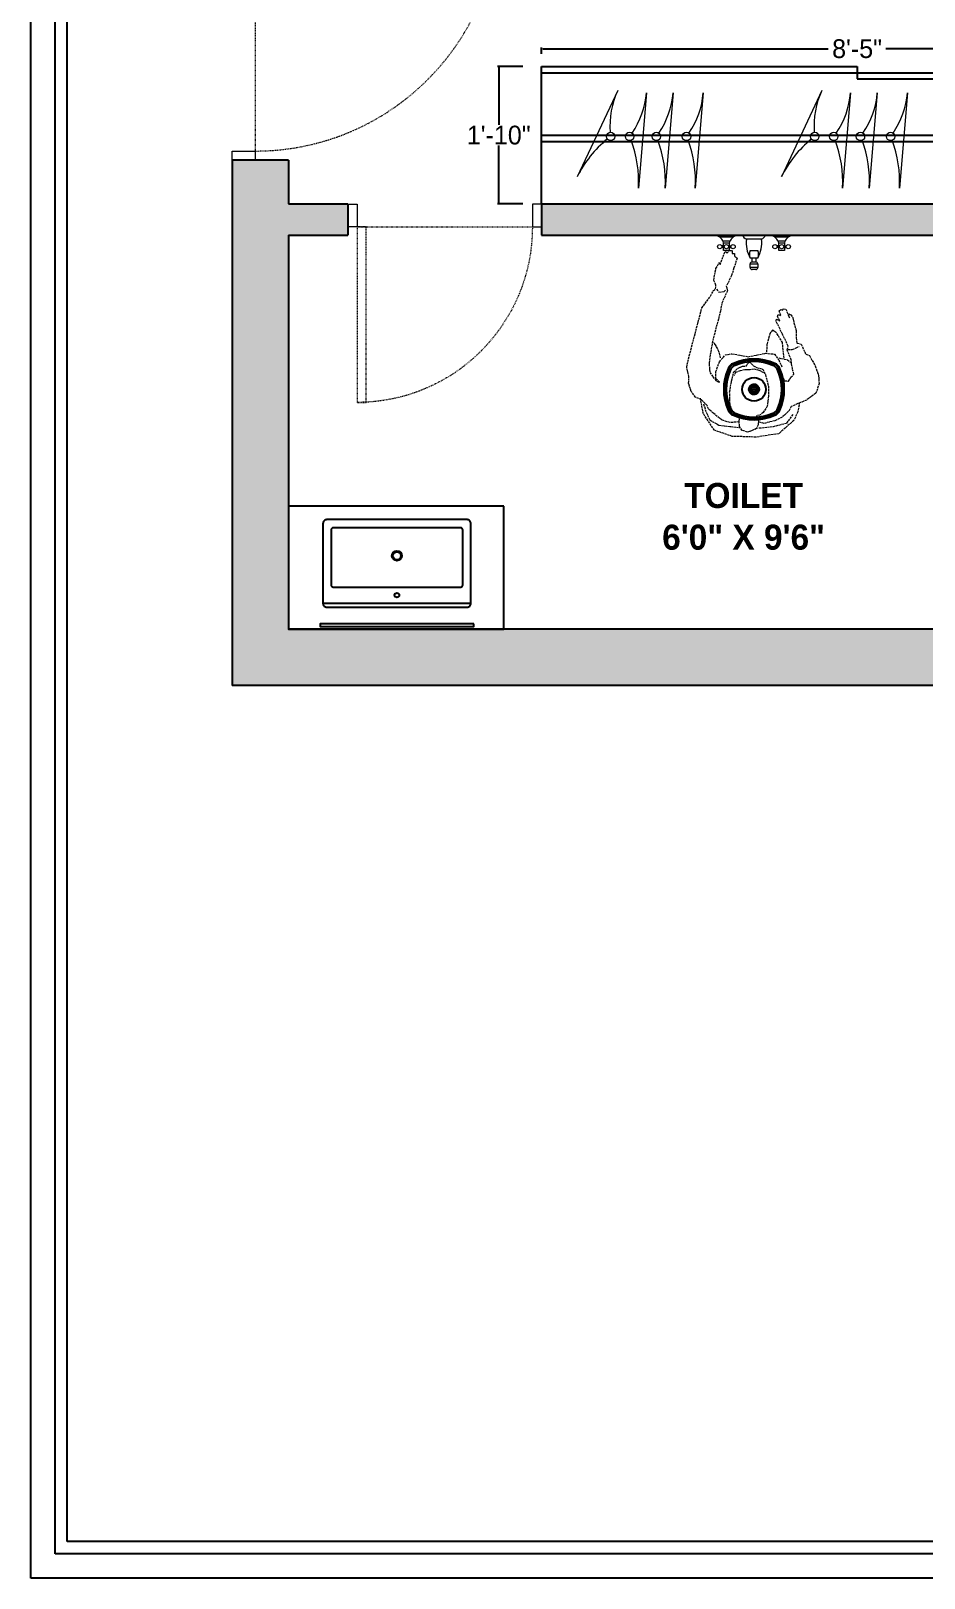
# Model space of a CAD drawing. Header units: inches. Extents: x 9636 to 21597, y -10243 to 557.
# Drawn here: x 15503.4 to 15646.3, y -8296.4 to -8049 of the extents above; entities that cross this region are included whole.
import ezdxf

# ---------------------------------------------------------------- set-up
doc = ezdxf.new("R2010")
doc.units = ezdxf.units.IN
doc.header["$MEASUREMENT"] = 0
for name, pattern in [('ACAD_ISO02W100', [15, 12, -3]), ('AUDIT_D_060311083008-3', [0]), ('CENTER2', [1.125, 0.75, -0.125, 0.125, -0.125]), ('DASHED2', [0.375, 0.25, -0.125]), ('HIDDEN', [0.375, 0.25, -0.125])]:
    doc.linetypes.add(name, pattern=pattern)
for name, color, linetype in [('A-DOOR', 251, 'AUDIT_D_060311083008-3'), ('A-Door-Frame', 1, 'Continuous'), ('A-Door-Swing', 8, 'HIDDEN'), ('IEL-HATCH-002', 7, 'Continuous')]:
    doc.layers.add(name, color=color, linetype=linetype)
for name, color, linetype, lineweight in [('col.', 31, 'Continuous', 0), ('FURNI', 140, 'Continuous', 18), ('Furniture', 251, 'Continuous', 18), ('WALL', 23, 'Continuous', 15)]:
    doc.layers.add(name, color=color, linetype=linetype, lineweight=lineweight)
doc.styles.add('HEMI', font='stylu.ttf')
doc.styles.get("Standard").update_dxf_attribs({"font": 'arial.ttf'})
doc.dimstyles.get("Standard").update_dxf_attribs({"dimtxt": 0.18, "dimasz": 0.18, "dimexe": 0.18, "dimexo": 0.0625, "dimgap": 0.09, "dimtad": 0, "dimtih": 1, "dimtoh": 1, "dimdec": 0, "dimzin": 0, "dimdsep": 46, "dimlunit": 4, "dimtxsty": 'Standard', "dimcen": 0.09, "dimadec": 0, "dimazin": 0, "dimtfac": 1, "dimtdec": 0, "dimtofl": 0, "dimtmove": 0, "dimatfit": 3, "dimfxl": 1, "dimtolj": 1, "dimtzin": 0, "dimarcsym": 0})

# ---------------------------------------------------------------- blocks, each defined once
blk = doc.blocks.new('*U122')
at = {"layer": 'A-Door-Frame', "lineweight": 5}
for p, q in [((0, -100), (0, 0)), ((845.5, -100), (845.5, 0))]:
    blk.add_line(p, q, dxfattribs=at)
for points in [[(0, -100), (40, -100), (40, 0), (0, 0)], [(845.5, -100), (805.5, -100), (805.5, 0), (845.5, 0)]]:
    blk.add_lwpolyline(points, dxfattribs=at)
at = {"layer": 'A-Door-Swing', "linetype": 'DASHED2', "lineweight": 5}
blk.add_line((46.8, 0), (812.3, 0), dxfattribs=at)
blk.add_lwpolyline([(40, 0), (40, 765.5), (80, 765.5), (80, 0)], close=True, dxfattribs=at)
blk.add_arc((40, 0), 765.5, 360, 90, dxfattribs=at)
blk = doc.blocks.new('*U11')
at = {"layer": 'A-Door-Frame', "lineweight": 5}
for p, q in [((0, -100), (0, 0)), ((1145.5, -100), (1145.5, 0))]:
    blk.add_line(p, q, dxfattribs=at)
for points in [[(0, -100), (40, -100), (40, 0), (0, 0)], [(1145.5, -100), (1105.5, -100), (1105.5, 0), (1145.5, 0)]]:
    blk.add_lwpolyline(points, dxfattribs=at)
at = {"layer": 'A-Door-Swing', "linetype": 'DASHED2', "lineweight": 5}
blk.add_line((49.5, 0), (1115, 0), dxfattribs=at)
blk.add_lwpolyline([(40, 0), (40, 1065.5), (80, 1065.5), (80, 0)], close=True, dxfattribs=at)
blk.add_arc((40, 0), 1065.5, 360, 90, dxfattribs=at)
blk = doc.blocks.new('R95')
at = {"color": 0, "linetype": 'ByBlock'}
for p, q in [((-98.8, 714.9), (-136, 663.4)), ((-45.2, 731.4), (-98.8, 714.9)), ((-3.9, 729.4), (-45.2, 731.4)), ((49.7, 710.8), (-3.9, 729.4)), ((105.4, 679.9), (49.7, 710.8)), ((113.7, 659.3), (105.4, 679.9)), ((-245.3, 595.4), (-317.5, 512.9)), ((-259.7, 556.2), (-214.3, 591.3)), ((-199.9, 616), (-245.3, 595.4)), ((-148.3, 626.3), (-199.9, 616)), ((-154.5, 616), (-171, 581)), ((-136, 663.4), (-154.5, 616)), ((-12.2, 578.9), (4.3, 595.4)), ((4.3, 595.4), (35.3, 587.1)), ((35.3, 587.1), (62.1, 583)), ((167.3, 634.6), (113.7, 659.3)), ((138.4, 585.1), (146.7, 607.8)), ((146.7, 607.8), (154.9, 624.2)), ((173.5, 611.9), (167.3, 634.6)), ((202.4, 607.8), (173.5, 611.9)), ((239.5, 607.8), (202.4, 607.8)), ((282.8, 595.4), (239.5, 607.8)), ((311.7, 589.2), (282.8, 595.4)), ((326.1, 578.9), (311.7, 589.2)), ((-317.5, 512.9), (-336.1, 391.3)), ((-278.3, 484.1), (-259.7, 556.2)), ((-228.8, 531.5), (-247.4, 492.3)), ((-195.8, 566.5), (-228.8, 531.5)), ((-171, 581), (-195.8, 566.5)), ((-32.8, 566.5), (-12.2, 578.9)), ((-30.7, 545.9), (-32.8, 566.5)), ((-16.3, 535.6), (-30.7, 545.9)), ((82.7, 512.9), (41.5, 531.5)), ((62.1, 583), (82.7, 581)), ((82.7, 560.3), (68.3, 581)), ((82.7, 581), (136.4, 558.3)), ((93, 512.9), (82.7, 560.3)), ((113.7, 490.3), (82.7, 512.9)), ((91, 541.8), (175.5, 533.6)), ((136.4, 558.3), (157, 564.5)), ((138.4, 564.5), (138.4, 585.1)), ((157, 564.5), (220.9, 533.6)), ((175.5, 533.6), (229.2, 500.6)), ((220.9, 533.6), (293.1, 498.5)), ((303.5, 500.6), (293.1, 519.1)), ((293.1, 519.1), (317.9, 506.8)), ((357.1, 552.1), (309.6, 570.7)), ((309.6, 570.7), (332.3, 568.6)), ((317.9, 506.8), (328.2, 510.9)), ((328.2, 510.9), (322, 525.3)), ((322, 525.3), (348.8, 515)), ((332.3, 568.6), (326.1, 578.9)), ((348.8, 515), (355, 525.3)), ((350.9, 535.6), (359.1, 537.7)), ((355, 525.3), (350.9, 535.6)), ((359.1, 537.7), (357.1, 552.1)), ((-286.5, 405.8), (-278.3, 484.1)), ((-247.4, 492.3), (-261.8, 434.6)), ((-261.8, 434.6), (-255.6, 409.9)), ((-202, 428.4), (-216.4, 409.9)), ((-169, 451.1), (-202, 428.4)), ((-113.3, 457.3), (-169, 451.1)), ((-59.6, 457.3), (-113.3, 457.3)), ((2.3, 440.8), (-59.6, 457.3)), ((31.1, 426.4), (2.3, 440.8)), ((12.6, 432.6), (25, 407.8)), ((41.5, 393.4), (31.1, 426.4)), ((99.2, 348), (117.8, 440.8)), ((117.8, 440.8), (113.7, 490.3)), ((167.3, 449), (124, 447)), ((225.1, 465.5), (167.3, 449)), ((243.6, 480), (225.1, 465.5)), ((229.2, 500.6), (243.6, 480)), ((293.1, 498.5), (303.5, 500.6)), ((-336.1, 391.3), (-331.9, 261.5)), ((-301, 368.7), (-309.2, 343.9)), ((-309.2, 343.9), (-298.9, 313)), ((-288.6, 393.4), (-301, 368.7)), ((-270, 401.6), (-288.6, 393.4)), ((-251.5, 403.7), (-270, 401.6)), ((-226.7, 397.5), (-251.5, 403.7)), ((-220.5, 393.4), (-226.7, 397.5)), ((-216.4, 409.9), (-220.5, 393.4)), ((25, 407.8), (31.1, 381)), ((31.1, 381), (29.1, 358.4)), ((29.1, 358.4), (29.1, 329.5)), ((49.7, 376.9), (41.5, 393.4)), ((47.6, 317.1), (49.7, 337.7)), ((62.1, 364.5), (49.7, 376.9)), ((49.7, 337.7), (62.1, 343.9)), ((72.4, 354.2), (62.1, 364.5)), ((62.1, 343.9), (72.4, 354.2)), ((115.7, 259.4), (99.2, 348)), ((-331.9, 261.5), (-298.9, 164.6)), ((-298.9, 313), (-278.3, 300.6)), ((-278.3, 253.2), (-284.5, 300.6)), ((-278.3, 300.6), (-249.4, 298.6)), ((-272.1, 189.3), (-278.3, 253.2)), ((-253.5, 296.5), (-257.7, 249.1)), ((-249.4, 298.6), (-228.8, 300.6)), ((-228.8, 300.6), (-220.5, 313)), ((-220.5, 313), (-214.3, 286.2)), ((-214.3, 286.2), (-191.7, 261.5)), ((-191.7, 261.5), (-158.6, 249.1)), ((-92.6, 247.1), (-32.8, 257.4)), ((-32.8, 257.4), (16.7, 269.7)), ((14.6, 278), (-1.9, 271.8)), ((22.9, 304.8), (14.6, 278)), ((16.7, 269.7), (37.3, 292.4)), ((29.1, 329.5), (22.9, 304.8)), ((37.3, 292.4), (47.6, 317.1)), ((109.5, 224.4), (115.7, 259.4)), ((538.6, 257.4), (480.9, 228.5)), ((579.9, 269.7), (538.6, 257.4)), ((633.5, 288.3), (579.9, 269.7)), ((643.8, 273.8), (633.5, 288.3)), ((658.3, 273.8), (643.8, 273.8)), ((658.3, 261.5), (658.3, 273.8)), ((674.8, 261.5), (658.3, 261.5)), ((674.8, 245), (674.8, 261.5)), ((-243.2, 139.9), (-272.1, 189.3)), ((-257.7, 249.1), (-243.2, 203.8)), ((-243.2, 203.8), (-208.2, 160.5)), ((-158.6, 249.1), (-92.6, 247.1)), ((-32.8, 174.9), (-39, 191.4)), ((-39, 191.4), (-20.4, 172.8)), ((-10.1, 156.4), (-32.8, 174.9)), ((-20.4, 172.8), (18.8, 172.8)), ((18.8, 172.8), (72.4, 191.4)), ((72.4, 191.4), (109.5, 224.4)), ((93, 197.6), (128.1, 189.3)), ((128.1, 189.3), (163.2, 170.8)), ((163.2, 170.8), (175.5, 160.5)), ((346.8, 197.6), (183.8, 154.3)), ((388, 203.8), (346.8, 197.6)), ((456.1, 234.7), (388, 203.8)), ((449.9, 189.3), (452, 218.2)), ((464.4, 174.9), (449.9, 189.3)), ((452, 218.2), (460.2, 224.4)), ((472.6, 232.6), (456.1, 234.7)), ((456.1, 158.4), (466.4, 170.8)), ((466.4, 170.8), (487.1, 172.8)), ((480.9, 228.5), (472.6, 232.6)), ((487.1, 172.8), (513.9, 160.5)), ((513.9, 160.5), (577.8, 172.8)), ((577.8, 172.8), (610.8, 191.4)), ((598.4, 195.5), (666.5, 220.3)), ((610.8, 191.4), (598.4, 195.5)), ((660.3, 232.6), (674.8, 245)), ((668.6, 228.5), (660.3, 232.6)), ((666.5, 220.3), (668.6, 228.5)), ((-298.9, 164.6), (-210.2, 104.8)), ((-204, 121.3), (-243.2, 139.9)), ((-210.2, 104.8), (-125.6, 88.3)), ((-208.2, 160.5), (-183.4, 131.6)), ((-156.6, 104.8), (-204, 121.3)), ((-183.4, 131.6), (-164.8, 125.4)), ((-164.8, 125.4), (-133.9, 94.5)), ((-133.9, 94.5), (-119.5, 61.5)), ((14.6, 139.9), (-10.1, 156.4)), ((60, 135.7), (14.6, 139.9)), ((109.5, 141.9), (60, 135.7)), ((183.8, 154.3), (109.5, 141.9)), ((121.9, 32.7), (363.3, 96.6)), ((363.3, 96.6), (427.2, 144)), ((427.2, 144), (456.1, 158.4)), ((-119.5, 61.5), (-88.5, 38.9)), ((-88.5, 38.9), (-45.2, 24.4)), ((-45.2, 24.4), (-8.1, 26.5)), ((-8.1, 26.5), (43.5, 14.1)), ((43.5, 14.1), (121.9, 32.7))]:
    blk.add_line(p, q, dxfattribs=at)
blk = doc.blocks.new('Faucet - Bathroom front')
at = {"color": 250}
for p, q in [((-0.5, 4.25), (0.5, 4.25)), ((0.5, 3.75), (-0.5, 3.75)), ((-0.5, 3), (0.5, 3)), ((-0.25, 3), (-0.25, 3.5)), ((0.25, 3.5), (0.25, 3)), ((-5, 0), (-2.25, 0)), ((-4.5087, 0.25), (-2.7408, 0.25)), ((-4, 1.625), (-4.25, 1.625)), ((-4, 1.375), (-4.25, 1.375)), ((-3.1442, 0.75), (-4.0979, 0.75)), ((-3.25, 1.625), (-3, 1.625)), ((-3.25, 1.375), (-3, 1.375)), ((-1.5, 0), (1.5, 0)), ((-1, 0.5), (1, 0.5)), ((0.5, 2), (-0.5, 2)), ((2.25, 0), (5, 0)), ((2.7413, 0.25), (4.5092, 0.25)), ((3.25, 1.625), (3, 1.625)), ((3.25, 1.375), (3, 1.375)), ((4.1058, 0.75), (3.1521, 0.75)), ((4, 1.625), (4.25, 1.625)), ((4, 1.375), (4.25, 1.375))]:
    blk.add_line(p, q, dxfattribs=at)
for points in [[(-0.5, 3.75), (-0.5, 4.25)], [(-0.25, 4.5), (0.25, 4.5)], [(0.5, 4.25), (0.5, 3.75)], [(0.25, 3.5), (-0.25, 3.5)]]:
    blk.add_lwpolyline(points, dxfattribs=at)
for points in [[(-4, 1), (-4, 2), (-3.25, 2), (-3.25, 1)], [(3.25, 1), (3.25, 2), (4, 2), (4, 1)]]:
    blk.add_lwpolyline(points, close=True, dxfattribs=at)
for centre in [(-4.5, 1.5), (-3.625, 1.5), (-2.75, 1.5), (2.75, 1.5), (3.625, 1.5), (4.5, 1.5)]:
    blk.add_circle(centre, 0.2795, dxfattribs=at)
for centre, radius, start, end in [((-0.2575, 4.2575), 0.2426, 88.22243, 181.7776), ((0.2575, 4.2575), 0.2426, 358.2224, 91.77757), ((3, 1), 4.0311, 150.2551, 187.125), ((0.6413, 2.5), 1.246, 156.3417, 203.6583), ((-0.2575, 3.7425), 0.2426, 178.2224, 271.7776), ((0.2575, 3.7425), 0.2426, 268.2224, 1.777565), ((-3, 1), 4.0311, 352.875, 29.74488), ((-0.6413, 2.5), 1.246, 336.3417, 23.65835), ((-5.375, 1.375), 1.4252, 285.2551, 344.7449), ((-1.875, 1.375), 1.4252, 195.2551, 254.7449), ((-0.7962, -0.2038), 0.7327, 106.1502, 163.8498), ((0.7962, -0.2038), 0.7327, 16.1502, 73.84979), ((1.875, 1.375), 1.4252, 285.2551, 344.7449), ((5.375, 1.375), 1.4252, 195.2551, 254.7449)]:
    blk.add_arc(centre, radius, start, end, dxfattribs=at)
blk = doc.blocks.new('20')
at = {"linetype": 'Continuous'}
for p, q in [((20307.3, 17155.2), (20302.8, 17153.4)), ((20307.3, 17155.2), (20313.6, 17157.8)), ((20318, 17159.7), (20313.6, 17157.8)), ((20304.5, 17146.2), (20304.5, 17147.5)), ((20304.5, 17146.2), (20304.5, 17137.3)), ((20304.5, 17136), (20304.5, 17137.3)), ((20315.1, 17123.8), (20319.5, 17125.7)), ((20319.5, 17125.7), (20325.8, 17128.3)), ((20325.8, 17128.3), (20330.3, 17130.1)), ((20328.5, 17147.5), (20328.5, 17146.2)), ((20328.5, 17137.3), (20328.5, 17146.2)), ((20328.5, 17137.3), (20328.5, 17136))]:
    blk.add_line(p, q, dxfattribs=at)
at = {"linetype": 'CENTER2'}
for p, q in [((20316.5, 17161.7), (20316.5, 17121.7)), ((20336.5, 17141.7), (20296.5, 17141.7))]:
    blk.add_line(p, q, dxfattribs=at)
at = {"linetype": 'Continuous'}
for radius in [43.2, 18.5, 10.6, 9.32]:
    blk.add_circle((20316.5, 17141.7), radius, dxfattribs=at)
for centre, radius, start, end in [((20389.4, 17141.7), 183.5, 155.7431, 204.2554), ((20388.1, 17141.7), 179.3, 155.9156, 204.0844), ((20384.6, 17141.7), 169.8, 156.0462, 203.9541), ((20250.9, 17207.4), 30.4, 108.64, 161.3731), ((20252.5, 17205.8), 29.5, 107.9494, 162.0514), ((20255.7, 17202.6), 27.4, 107.1836, 162.814), ((20316.5, 17068.9), 183.5, 65.7429, 114.2555), ((20316.5, 17070.2), 179.3, 65.9155, 114.0846), ((20316.5, 17073.6), 169.8, 66.0504, 113.9499), ((20377.4, 17202.6), 27.4, 17.1884, 72.8085), ((20380.6, 17205.8), 29.5, 17.9496, 72.0505), ((20382.3, 17207.5), 30.3, 18.5617, 71.4379), ((20248.5, 17141.7), 169.8, 336.0461, 23.954), ((20245, 17141.7), 179.3, 335.9155, 24.0845), ((20243.7, 17141.7), 183.5, 335.7447, 24.2565), ((20316.5, 17141.7), 18, 136.0565, 268.6411), ((20316.5, 17141.7), 18, 136.0565, 268.9435), ((20316.5, 17141.7), 16.4, 124.5731, 280.4269), ((20308.7, 17149), 7.29, 134.2179, 143.1195), ((20316.5, 17141.7), 18, 88.9435, 136.0565), ((20316.5, 17141.7), 13.3, 25.5438, 154.4562), ((20316.5, 17141.7), 16.4, 304.5731, 100.4269), ((20316.5, 17141.7), 18, 316.0565, 88.9435), ((20317, 17153), 6.74, 81.5149, 91.1477), ((20316.5, 17141.7), 13.3, 205.5438, 334.4562), ((20316.1, 17130.5), 6.74, 261.5141, 271.147), ((20316.5, 17141.7), 18, 268.9435, 316.0565), ((20324.4, 17134.5), 7.29, 314.2179, 323.1195), ((20250.9, 17076.1), 30.4, 198.6493, 251.3514), ((20252.9, 17078.1), 30.1, 198.4913, 251.509), ((20255.7, 17080.9), 27.4, 197.1892, 252.8119), ((20316.5, 17214.6), 183.5, 245.7453, 294.2564), ((20316.5, 17213.3), 179.3, 245.9156, 294.0845), ((20316.5, 17209.9), 169.8, 246.0502, 293.9498), ((20377.4, 17080.9), 27.4, 287.1823, 342.8172), ((20380.7, 17077.6), 29.4, 287.8792, 342.1204), ((20382.3, 17076), 30.3, 288.5612, 341.4243)]:
    blk.add_arc(centre, radius, start, end, dxfattribs=at)
blk = doc.blocks.new('BASIN23')
at = {"color": 252}
blk.add_line((4619.05, 4552.68), (4590.2, 4552.68), dxfattribs=at)
for points in [[(4618.28, 4553.45), (4590.97, 4553.45, 0.414214), (4590.2, 4552.68), (4590.2, 4537.16, 0.414214), (4590.97, 4536.39), (4618.28, 4536.39, 0.414214), (4619.05, 4537.16), (4619.05, 4552.68, 0.414214)], [(4617.07, 4549.53), (4592.18, 4549.53, 0.414214), (4591.79, 4549.14), (4591.79, 4538.37, 0.414214), (4592.18, 4537.98), (4617.07, 4537.98, 0.414214), (4617.46, 4538.37), (4617.46, 4549.14, 0.414214)]]:
    blk.add_lwpolyline(points, format="xyb", close=True, dxfattribs=at)
for centre, radius in [((4604.62, 4551.1), 0.455), ((4604.62, 4543.42), 0.971), ((4604.62, 4543.42), 0.777)]:
    blk.add_circle(centre, radius, dxfattribs=at)
blk = doc.blocks.new('46u46 u')
at = {"layer": 'Furniture', "color": 133, "lineweight": -2, "true_color": 0x84cdcc}
for p, q in [((1719223.22, 5855.25), (1719238.43, 5853.97)), ((1719223.22, 5850.43), (1719238.43, 5849.14)), ((1719223.22, 5846.14), (1719238.43, 5844.86)), ((1719222.81, 5841.56), (1719236.62, 5835.07))]:
    blk.add_line(p, q, dxfattribs=at)
for centre in [(1719230.18, 5852.56), (1719230.18, 5847.73), (1719230.18, 5843.45), (1719230.18, 5840.42)]:
    blk.add_circle(centre, 0.673, dxfattribs=at)
for centre, radius, start, end in [((1719222.13, 5842.1), 13.19, 55.3487, 85.2486), ((1719237.35, 5835.38), 18.62, 86.6903, 110.6016), ((1719222.13, 5837.28), 13.19, 55.3487, 85.2486), ((1719237.35, 5830.56), 18.62, 86.6903, 110.6016), ((1719222.13, 5833), 13.19, 55.3487, 85.2486), ((1719237.35, 5826.27), 18.62, 86.6903, 110.6016), ((1719228.44, 5853.49), 13.19, 244.7514, 274.6513), ((1719244.98, 5851.7), 18.62, 219.3984, 243.3097)]:
    blk.add_arc(centre, radius, start, end, dxfattribs=at)
blk = doc.blocks.new('*D236')
at = {"color": 254, "lineweight": -2, "transparency": 16777216}
for p, q in [((15582.12, -8054.67), (15578.09, -8054.67)), ((15582.12, -8076.67), (15578.09, -8076.67))]:
    blk.add_line(p, q, dxfattribs=at)
at = {"color": 5, "lineweight": -2, "transparency": 16777216}
for p, q in [((15578.27, -8054.85), (15578.27, -8064.03)), ((15578.27, -8076.49), (15578.27, -8067.31))]:
    blk.add_line(p, q, dxfattribs=at)
at = {"color": 5, "transparency": 16777216}
for points in [[(15578.24, -8054.85), (15578.3, -8054.85), (15578.27, -8054.67)], [(15578.24, -8076.49), (15578.3, -8076.49), (15578.27, -8076.67)]]:
    blk.add_solid(points, dxfattribs=at)
at = {"layer": 'Defpoints', "color": 0, "transparency": 16777216}
for p in [(15585.12, -8054.67), (15578.27, -8076.67), (15585.12, -8076.67)]:
    blk.add_point(p, dxfattribs=at)
at = {"color": 5, "transparency": 16777216, "insert": (15578.27, -8065.67), "char_height": 3, "attachment_point": 5, "style": 'HEMI'}
blk.add_mtext('\\A1;1\'-10"', dxfattribs=at)
blk = doc.blocks.new('*D237')
at = {"color": 254, "lineweight": -2, "transparency": 16777216}
for p, q in [((15585.12, -8052.67), (15585.12, -8051.67)), ((15686.12, -8052.67), (15686.12, -8051.67))]:
    blk.add_line(p, q, dxfattribs=at)
at = {"color": 5, "lineweight": -2, "transparency": 16777216}
for p, q in [((15585.3, -8051.85), (15631.01, -8051.85)), ((15685.94, -8051.85), (15640.24, -8051.85))]:
    blk.add_line(p, q, dxfattribs=at)
at = {"color": 5, "transparency": 16777216}
for points in [[(15585.3, -8051.82), (15585.3, -8051.88), (15585.12, -8051.85)], [(15685.94, -8051.82), (15685.94, -8051.88), (15686.12, -8051.85)]]:
    blk.add_solid(points, dxfattribs=at)
at = {"layer": 'Defpoints', "color": 0, "transparency": 16777216}
for p in [(15686.12, -8051.85), (15585.12, -8055.67), (15686.12, -8055.67)]:
    blk.add_point(p, dxfattribs=at)
at = {"color": 5, "transparency": 16777216, "insert": (15635.62, -8051.85), "char_height": 3, "attachment_point": 5, "style": 'HEMI'}
blk.add_mtext('\\A1;8\'-5"', dxfattribs=at)

msp = doc.modelspace()

# ---------------------------------------------------------------- hatches: boundary and pattern name
at = {"layer": 'IEL-HATCH-002', "true_color": 0xc7c8ca, "transparency": 33554687}
h = msp.add_hatch(color=9, dxfattribs=at)
h.dxf.hatch_style = 1
h.paths.add_polyline_path([(15578.12, -7925.67), (15535.62, -7925.67), (15535.62, -8027.67), (15539.29, -8027.67), (15544.62, -8027.67), (15544.62, -7939.67), (15549.62, -7939.67), (15549.62, -7934.67), (15578.12, -7934.67)])
h.paths.add_polyline_path([(15686.12, -7925.67), (15662.12, -7925.67), (15662.12, -7934.67), (15686.12, -7934.67)])
h.paths.add_polyline_path([(15764.62, -7925.67), (15686.12, -7925.67), (15686.12, -8144.67), (15692.62, -8144.67), (15692.62, -7934.67), (15764.62, -7934.67)])
h.paths.add_polyline_path([(15793.62, -8144.67), (15769.62, -8144.67), (15769.62, -8030.67), (15765.96, -8030.67), (15764.62, -8030.67), (15764.62, -8144.67), (15692.62, -8144.67), (15686.12, -8144.67), (15686.12, -8153.67), (15692.62, -8153.67), (15764.62, -8153.67), (15793.62, -8153.67), (15793.62, -8150)])
h.paths.add_polyline_path([(15686.12, -8144.67), (15544.62, -8144.67), (15544.62, -8124.97), (15544.62, -8081.67), (15554.12, -8081.67), (15554.12, -8076.67), (15544.62, -8076.67), (15544.62, -8069.67), (15535.62, -8069.67), (15535.62, -8153.67), (15686.12, -8153.67)])
h.paths.add_polyline_path([(16005.62, -7925.67), (15976.02, -7925.67), (15976.02, -7934.67), (15996.62, -7934.67), (15996.62, -8126.67), (15996.62, -8132.67), (15996.62, -8144.67), (15836.62, -8144.67), (15836.62, -8153.67), (16005.62, -8153.67)])
h.paths.add_polyline_path([(15884.02, -7925.67), (15866.02, -7925.67), (15866.02, -7934.67), (15884.02, -7934.67)], flags=17)
h.paths.add_polyline_path([(15793.02, -7925.67), (15764.62, -7925.67), (15764.62, -8000.67), (15769.62, -8000.67), (15769.62, -7934.67), (15793.02, -7934.67)])
h = msp.add_hatch(color=9, dxfattribs=at)
h.dxf.hatch_style = 1
h.paths.add_polyline_path([(15686.12, -8076.67), (15585.12, -8076.67), (15585.12, -8080.34), (15585.12, -8081.67), (15686.12, -8081.67)])

# ---------------------------------------------------------------- linework, layer by layer
for p, q in [((15585.12, -8054.67), (15635.62, -8054.67)), ((15585.12, -8076.67), (15585.12, -8054.67)), ((15585.12, -8055.67), (15686.12, -8055.67)), ((15635.62, -8054.67), (15635.62, -8056.67)), ((15635.62, -8056.67), (15686.12, -8056.67)), ((15535.62, -8069.67), (15535.62, -8153.67)), ((15544.62, -8069.67), (15535.62, -8069.67)), ((15544.62, -8069.67), (15544.62, -8076.67)), ((15544.62, -8076.67), (15554.12, -8076.67)), ((15554.12, -8076.67), (15554.12, -8081.67)), ((15585.12, -8076.67), (15686.12, -8076.67)), ((15585.12, -8076.67), (15585.12, -8081.67)), ((15544.62, -8081.67), (15544.62, -8144.67)), ((15544.62, -8081.67), (15554.12, -8081.67)), ((15585.12, -8081.67), (15686.12, -8081.67)), ((15692.62, -8144.67), (15544.62, -8144.67)), ((15692.62, -8153.67), (15535.62, -8153.67))]:
    msp.add_line(p, q)
at = {"color": 252, "true_color": 0x939598}
for p, q in [((15585.12, -8065.67), (15686.12, -8065.67)), ((15585.12, -8066.67), (15686.12, -8066.67))]:
    msp.add_line(p, q, dxfattribs=at)
msp.add_lwpolyline([(15579.1, -8124.97), (15544.62, -8124.97), (15544.62, -8144.67), (15579.1, -8144.67)], close=True)
at = {"color": 143, "true_color": 0x7aafdf}
msp.add_lwpolyline([(15574.31, -8143.82), (15549.68, -8143.82), (15549.68, -8144.23), (15574.31, -8144.23)], close=True, dxfattribs=at)
at = {"layer": 'FURNI', "color": 18, "lineweight": 25, "true_color": 0x000000}
for points in [[(15503.4, -8296.41), (15503.4, -7830.36), (16155.59, -7830.36), (16155.59, -8296.41)], [(15507.28, -8292.53), (15507.28, -7834.25), (16151.71, -7834.25), (16151.71, -8292.53)], [(15509.22, -8290.59), (15509.22, -7836.19), (16149.77, -7836.19), (16149.77, -8290.59)]]:
    msp.add_lwpolyline(points, close=True, dxfattribs=at)

# ---------------------------------------------------------------- block references
at = {"lineweight": 9, "rotation": 270}
for p in [(9755.76, 1711164.31), (9788.43, 1711164.31)]:
    msp.add_blockref('46u46 u', p, dxfattribs=at)
at = {"lineweight": 9, "xscale": 0.043857671190349, "yscale": 0.043857671190349, "zscale": 0.043857671190349, "rotation": 180}
msp.add_blockref('20', (16510.16, -7354.52), dxfattribs=at)
at = {"xscale": 0.8209703137976561, "yscale": 0.8209703137976561, "zscale": 0.8209703137976561, "rotation": 180}
msp.add_blockref('BASIN23', (19342.24, -4402.91), dxfattribs=at)
at = {"layer": 'A-DOOR', "lineweight": 5, "yscale": 0.03666666666666651, "zscale": 0.03666666666666651}
for name, p, xscale, rotation in [('*U11', (15539.29, -8027.67), 0.03666666666666651, 270), ('*U122', (15554.12, -8080.34), -0.03666666666666651, 180)]:
    msp.add_blockref(name, p, dxfattribs=dict(at, xscale=xscale, rotation=rotation))
at = {"layer": 'col.', "color": 18, "lineweight": 9, "ltscale": 10, "true_color": 0x000000, "xscale": 1.217803065956105, "yscale": 1.217803065956105, "zscale": 1.217803065956105, "rotation": 180}
msp.add_blockref('Faucet - Bathroom front', (15619.12, -8081.67), dxfattribs=at)
at = {"layer": 'WALL', "color": 9, "linetype": 'ACAD_ISO02W100', "true_color": 0xc7c8ca, "xscale": -0.02952721045826081, "yscale": 0.02952721045826081, "zscale": 0.02952721045826081, "rotation": 270}
msp.add_blockref('R95', (15607.93, -8104.03), dxfattribs=at)

# ---------------------------------------------------------------- texts
at = {"color": 1, "lineweight": 15, "insert": (15658.03, -8121.28), "char_height": 4, "width": 81.1585, "attachment_point": 3, "rotation": 0.0094, "style": 'HEMI'}
msp.add_mtext('\\pxqc;{\\fStylus BT|b1|i0|c0|p34;TOILET\\P6\'0" X 9\'6"}', dxfattribs=at)

# ---------------------------------------------------------------- dimensions: what is measured, and where the dimension line sits
dim = msp.add_linear_dim(base=(15686.12, -8051.85), p1=(15585.12, -8055.67), p2=(15686.12, -8055.67), dimstyle='Standard', override={"dimtxt": 3, "dimexo": 3, "dimtxsty": 'HEMI', "dimclrd": 5, "dimclre": 254, "dimclrt": 5, "dimfxl": 0.03937, "dimarcsym": 1})
dim.commit()
dim.dimension.update_dxf_attribs({"geometry": '*D237', "text_midpoint": (15635.62, -8051.85)})
dim = msp.add_linear_dim(base=(15578.27, -8076.67), p1=(15585.12, -8054.67), p2=(15585.12, -8076.67), angle=90, dimstyle='Standard', override={"dimtxt": 3, "dimexo": 3, "dimtxsty": 'HEMI', "dimclrd": 5, "dimclre": 254, "dimclrt": 5, "dimfxl": 0.03937, "dimarcsym": 1})
dim.commit()
dim.dimension.update_dxf_attribs({"geometry": '*D236', "text_midpoint": (15578.27, -8065.67)})

doc.saveas('drawing.dxf')
